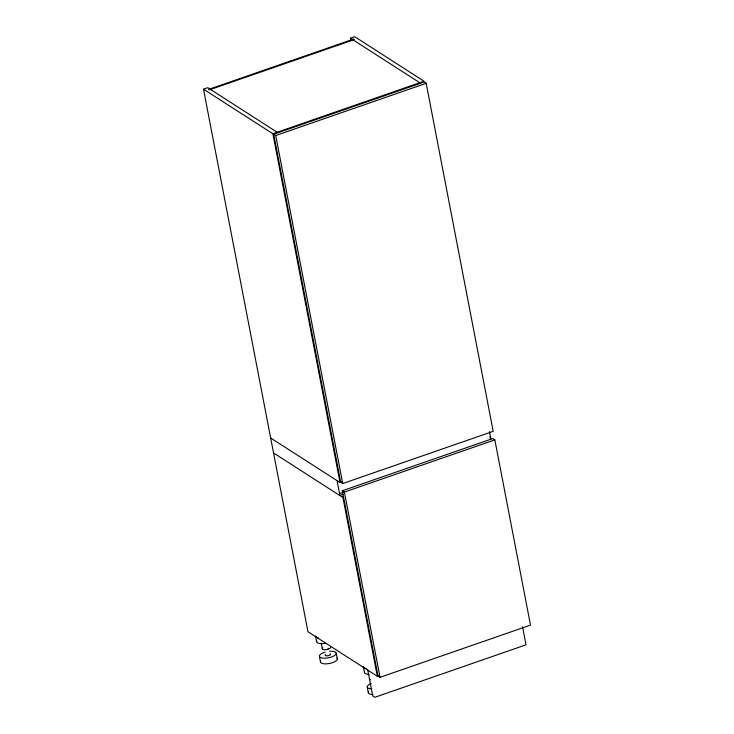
<?xml version="1.0" encoding="UTF-8"?>
<svg xmlns="http://www.w3.org/2000/svg" width="734" height="734" viewBox="0 0 734 734"><rect width="100%" height="100%" fill="white"/><g stroke="black" fill="none" stroke-linecap="round" stroke-linejoin="round"><path stroke-width="1.1" d="M379.496 675.555L377.349 676.298L307.968 631.754L203.492 89.181L207.777 87.695L277.158 132.248M350.852 40.434L350.421 38.186L354.706 36.7L424.087 81.254L272.874 133.735L203.492 89.181M273.681 134.221L424.142 82.006L426.179 83.309L493.193 431.326L342.732 483.541L340.695 482.238L273.681 134.221L275.718 135.524L342.732 483.541M275.718 135.524L426.179 83.309M270.653 437.978L340.035 482.532L342.182 481.779M342.338 490.762L492.808 438.547L494.835 439.859L530.508 625.102L380.047 677.317L378.019 676.014L342.338 490.762L344.374 492.074L380.047 677.317M340.035 493.395L343.273 492.266M344.374 492.074L494.835 439.859M340.879 495.065L343.044 494.321M350.421 38.186L419.802 82.74M273.543 452.961L342.925 497.514M489.459 431.61L490.853 438.849M489.917 436.693L490.33 438.831M522.553 626.845L526.012 644.819L374.79 697.3L372.762 695.997L367.78 670.16M272.874 133.735L340.035 482.532M342.677 496.221L377.349 676.298M337.044 480.605L339.934 495.588M364.44 672.436L363.348 666.802A8.551 3.175 -10.9 0 0 366.119 668.564M367.239 687.006L368.33 692.639M336.236 653.159L337.328 658.793M321.235 643.177L322.309 648.783M316.593 641.709L315.501 636.075A8.551 3.175 -10.9 0 0 318.272 637.837M319.391 656.279L320.483 661.912M329.603 651.269A8.551 3.175 -10.9 0 1 334.933 655.26A8.551 3.175 -10.9 0 1 321.171 657.792A8.551 3.175 -10.9 0 1 325.235 652.076M330.117 653.765A2.78 1.028 -10.9 0 1 327.96 655.737A2.78 1.028 -10.9 0 1 325.382 654.645M330.529 646.847A4.276 1.587 -10.9 0 1 326.19 649.663A4.276 1.587 -10.9 0 1 322.776 647.893M336.943 658.031A8.524 3.165 -10.9 0 1 336.42 660.572L335.144 661.472A8.551 3.175 -10.9 0 1 325.052 663.866A8.551 3.175 -10.9 0 1 320.63 661.05M328.557 648.37A2.78 1.028 -10.9 0 1 328.015 648.636M325.419 643.305A8.551 3.175 -10.9 0 1 316.776 640.846M371.808 688.951A8.551 3.175 -10.9 0 1 371.092 683.492M369 674.381A8.551 3.175 -10.9 0 1 364.624 671.573M372.881 694.593A8.551 3.175 -10.9 0 1 368.477 691.777M370.367 679.886A4.276 1.587 -10.9 0 1 370.165 679.51M353.595 39.095L208.676 89.392L209.392 89.851L354.311 39.563L353.595 39.095"/></g></svg>
